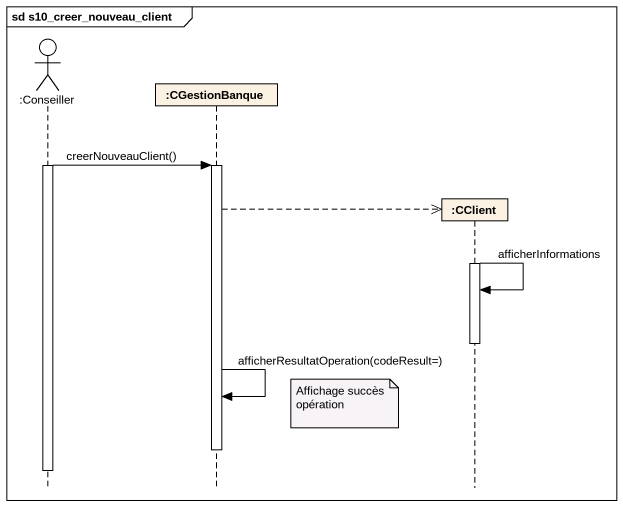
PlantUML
@startuml
mainframe sd s10_creer_nouveau_client
hide footbox
actor ":Conseiller" as Conseiller
participant ":CGestionBanque" as CGestionBanque
participant ":CClient" as CClient

activate Conseiller
Conseiller -> CGestionBanque : creerNouveauClient()
activate CGestionBanque
CGestionBanque -->> CClient **
activate CClient
CClient -> CClient : afficherInformations
deactivate CClient
CGestionBanque -> CGestionBanque : afficherResultatOperation(codeResult=)
note right of CGestionBanque : Affichage succès opération
deactivate CGestionBanque
deactivate Conseiller
@enduml
